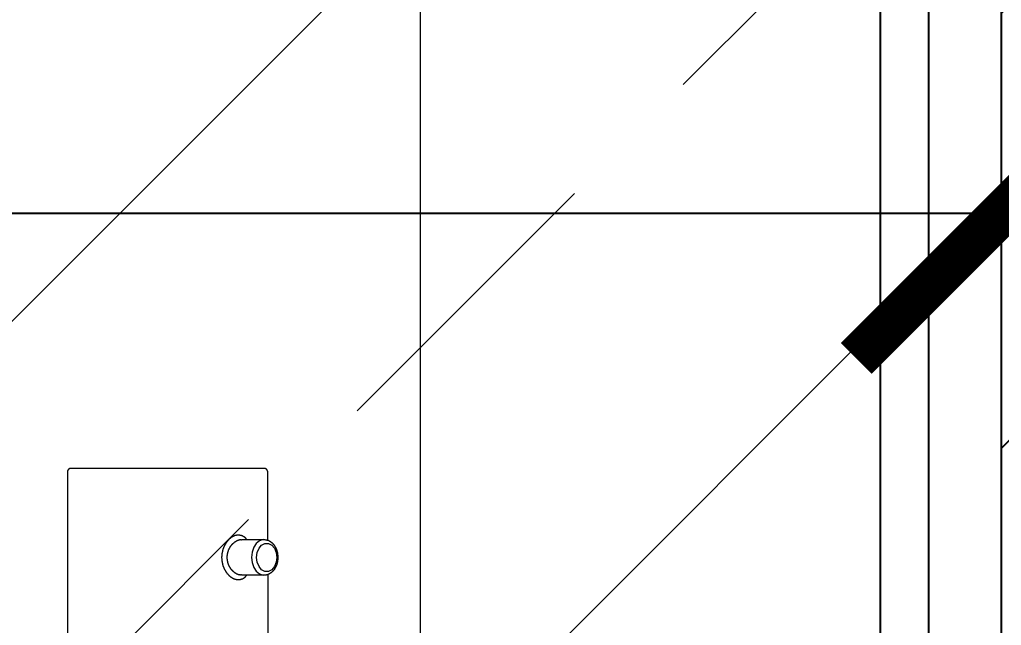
# Model space of a CAD drawing. Header units: millimetres. Extents: x -343543 to 400519, y -115663 to 104219.
# Drawn here: x -254661.8 to -254459, y 9564.7 to 9689.7 of the extents above; entities that cross this region are included whole.
import ezdxf

# ---------------------------------------------------------------- set-up
doc = ezdxf.new("R2010")
doc.units = ezdxf.units.MM
doc.layers.get('0').update_dxf_attribs({"color": 231, "lineweight": 0})
doc.layers.get('DefPoints').update_dxf_attribs({"color": 191})
for name, color, linetype, lineweight in [('A-CLNG', 157, 'Continuous', 25), ('A-PATT', 252, 'Continuous', 9), ('A-SYMBOLS', 10, 'Continuous', 13), ('SME-E-LTG-DIM', 55, 'Continuous', 18), ('XREF MAT BANG TUONG XAY$0$01.Xref _MB T1$0$A-FURN', 8, 'Continuous', 5), ('XREF MAT BANG TUONG XAY$0$01.Xref _MB T1$0$A-TEXT', 8, 'Continuous', 25), ('XREF MAT BANG TUONG XAY$0$A-WALL-INT', 8, 'Continuous', 9)]:
    doc.layers.add(name, color=color, linetype=linetype, lineweight=lineweight)
for name, color, linetype in [('XREF MAT BANG TUONG XAY$0$A-FNSH', 8, 'Continuous'), ('XREF MAT BANG TUONG XAY$0$A-FURN', 8, 'Continuous'), ('XREF MAT BANG TUONG XAY$0$A-PATT', 8, 'Continuous')]:
    doc.layers.add(name, color=color, linetype=linetype)
doc.styles.add('SM-DIMTEXT', font='SME.shx', dxfattribs={"width": 0.7})
doc.dimstyles.new('SDIM-100', dxfattribs={"dimscale": 100, "dimtxt": 2, "dimasz": 0.6, "dimexe": 0.6, "dimexo": 0.2, "dimgap": 0.5, "dimtad": 1, "dimdec": 0, "dimzin": 12, "dimtxsty": 'SM-DIMTEXT', "dimblk": 'ARCHTICK', "dimblk1": 'ARCHTICK', "dimblk2": 'ARCHTICK', "dimcen": 0.12, "dimdle": 0.6, "dimclrd": 7, "dimclre": 8, "dimadec": 0, "dimazin": 3, "dimtfac": 2, "dimtix": 1, "dimtmove": 1, "dimatfit": 3, "dimfxl": 1, "dimtzin": 0, "dimarcsym": 1})

# ---------------------------------------------------------------- blocks, each defined once
blk = doc.blocks.new('*U200')
at = {"color": 8}
for p, q in [((-113.01, -56.28), (-113.01, -61.03)), ((-134.12, -96.42), (-87.12, -96.42))]:
    blk.add_line(p, q, dxfattribs=at)
for points in [[(-120.22, -56.24), (-120.19, -56.16), (-120.19, -56.05), (-120.16, -56.02), (-120.16, -55.88), (-120.14, -55.85), (-120.14, -55.77), (-120.11, -55.74), (-120.11, -55.66), (-120.08, -55.66), (-120.08, -55.57), (-120.06, -55.55), (-120.06, -55.49), (-120.02, -55.49), (-120.02, -55.46), (-120, -55.42), (-120, -55.41), (-119.97, -55.38), (-119.97, -55.32), (-119.94, -55.32), (-119.94, -55.3), (-119.91, -55.26), (-119.91, -55.23), (-119.88, -55.23), (-119.88, -55.18), (-119.86, -55.18), (-119.86, -55.16), (-119.83, -55.12), (-119.83, -55.09), (-119.8, -55.09), (-119.8, -55.07), (-119.77, -55.04), (-119.71, -54.99), (-119.71, -54.95), (-119.69, -54.93), (-119.66, -54.9), (-119.63, -54.87), (-119.6, -54.84), (-119.58, -54.79), (-119.55, -54.76), (-119.52, -54.73), (-119.46, -54.68), (-119.44, -54.65), (-119.41, -54.65), (-119.38, -54.62), (-119.35, -54.59), (-119.33, -54.57), (-119.3, -54.53), (-119.27, -54.51), (-119.24, -54.48), (-119.22, -54.46), (-119.19, -54.43), (-119.13, -54.4), (-119.1, -54.4), (-119.08, -54.37), (-119.04, -54.33), (-119.02, -54.32), (-118.99, -54.29), (-118.96, -54.29), (-118.91, -54.25), (-118.88, -54.23), (-118.85, -54.21), (-118.82, -54.21), (-118.79, -54.18), (-118.74, -54.14), (-118.71, -54.14), (-118.68, -54.11), (-118.66, -54.09), (-118.6, -54.09), (-118.57, -54.06), (-118.54, -54.06), (-118.52, -54.04), (-118.46, -54.01), (-118.43, -54.01), (-118.4, -53.97), (-118.38, -53.97), (-118.32, -53.95), (-118.29, -53.95), (-118.26, -53.92), (-118.21, -53.92), (-118.18, -53.89), (-118.15, -53.89), (-118.1, -53.86), (-118.07, -53.86), (-118.04, -53.84), (-117.95, -53.84), (-117.93, -53.81), (-117.87, -53.81), (-117.84, -53.78), (-117.76, -53.78), (-117.73, -53.75), (-117.65, -53.75), (-117.62, -53.72), (-117.51, -53.72), (-117.48, -53.7), (-117.34, -53.7), (-117.31, -53.67), (-117.12, -53.67), (-117.09, -53.64), (-116.14, -53.64), (-116.11, -53.67), (-115.92, -53.67), (-115.89, -53.7), (-115.77, -53.7), (-115.72, -53.72), (-115.61, -53.72), (-115.58, -53.75), (-115.49, -53.75), (-115.47, -53.78), (-115.38, -53.78), (-115.36, -53.81), (-115.3, -53.81), (-115.27, -53.84), (-115.19, -53.84), (-115.16, -53.86), (-115.13, -53.86), (-115.08, -53.89), (-115.05, -53.89), (-115.02, -53.92), (-114.96, -53.92), (-114.94, -53.95), (-114.91, -53.95), (-114.85, -53.97), (-114.83, -53.97), (-114.8, -54.01), (-114.77, -54.01), (-114.71, -54.04), (-114.69, -54.06), (-114.66, -54.06), (-114.63, -54.09), (-114.58, -54.09), (-114.54, -54.11), (-114.52, -54.14), (-114.49, -54.14), (-114.43, -54.18), (-114.4, -54.21), (-114.38, -54.21), (-114.35, -54.23), (-114.32, -54.25), (-114.27, -54.29), (-114.24, -54.29), (-114.21, -54.32), (-114.18, -54.33), (-114.15, -54.37), (-114.13, -54.4), (-114.1, -54.4), (-114.04, -54.43), (-114.01, -54.46), (-113.99, -54.48), (-113.96, -54.51), (-113.93, -54.53), (-113.9, -54.57), (-113.87, -54.59), (-113.85, -54.62), (-113.82, -54.65), (-113.79, -54.65), (-113.76, -54.68), (-113.73, -54.71), (-113.71, -54.73), (-113.68, -54.76), (-113.65, -54.79), (-113.62, -54.84), (-113.6, -54.87), (-113.56, -54.9), (-113.54, -54.93), (-113.54, -54.95), (-113.51, -54.99), (-113.49, -55.02), (-113.42, -55.07), (-113.42, -55.09), (-113.4, -55.16), (-113.37, -55.18), (-113.34, -55.21), (-113.34, -55.23), (-113.31, -55.26), (-113.29, -55.32), (-113.29, -55.34), (-113.26, -55.38), (-113.23, -55.41), (-113.23, -55.46), (-113.2, -55.49), (-113.17, -55.51), (-113.17, -55.55), (-113.15, -55.6), (-113.15, -55.63), (-113.12, -55.66), (-113.12, -55.69), (-113.09, -55.71), (-113.09, -55.77), (-113.06, -55.77), (-113.06, -55.85), (-113.04, -55.88), (-113.04, -55.96), (-113.01, -55.99), (-113.01, -56.16), (-112.98, -56.2), (-112.98, -56.24), (-113.01, -56.28)], [(-115.64, -57.81), (-116.61, -57.95), (-117.59, -57.81), (-118.46, -57.45), (-119.13, -56.92), (-119.46, -56.24), (-119.46, -55.55), (-119.13, -54.87), (-118.46, -54.32), (-117.59, -53.97), (-116.61, -53.84), (-115.64, -53.97), (-114.77, -54.32), (-114.1, -54.87), (-113.76, -55.55), (-113.76, -56.24), (-114.1, -56.92), (-114.77, -57.45), (-115.64, -57.81)], [(-120.08, -55.69), (-134.09, -55.69), (-134.12, -55.71), (-134.2, -55.71), (-134.2, -55.74), (-134.26, -55.74), (-134.28, -55.77), (-134.31, -55.77), (-134.34, -55.8), (-134.37, -55.8), (-134.37, -55.82), (-134.4, -55.82), (-134.4, -55.85), (-134.45, -55.85), (-134.45, -55.88), (-134.48, -55.88), (-134.48, -55.91), (-134.51, -55.91), (-134.51, -55.93), (-134.53, -55.93), (-134.53, -55.99), (-134.56, -55.99), (-134.56, -56.02), (-134.59, -56.02), (-134.59, -56.07), (-134.62, -56.07), (-134.62, -56.13), (-134.65, -56.13), (-134.65, -56.21), (-134.67, -56.21)], [(-113.15, -55.69), (-87.14, -55.69)], [(-134.67, -56.21), (-134.67, -95.89), (-134.65, -95.89), (-134.65, -95.98), (-134.62, -95.98), (-134.62, -96.03), (-134.59, -96.03), (-134.59, -96.09), (-134.56, -96.09), (-134.56, -96.11), (-134.53, -96.14), (-134.53, -96.17), (-134.51, -96.17), (-134.51, -96.2), (-134.48, -96.2), (-134.48, -96.23), (-134.45, -96.23), (-134.45, -96.26), (-134.42, -96.26), (-134.4, -96.28), (-134.37, -96.28), (-134.37, -96.31), (-134.34, -96.31), (-134.31, -96.34), (-134.28, -96.34), (-134.28, -96.37), (-134.2, -96.37), (-134.2, -96.39), (-134.12, -96.39), (-134.12, -96.42)], [(-120.22, -61.03), (-120.22, -56.24)], [(-120.22, -56.58), (-119.97, -57.33), (-119.44, -58.01), (-118.66, -58.51), (-117.68, -58.85), (-116.61, -58.96)], [(-116.61, -58.96), (-115.55, -58.85), (-114.58, -58.51), (-113.79, -58.01), (-113.26, -57.33), (-113.01, -56.58)], [(-120.22, -59.96), (-120.28, -60), (-120.3, -60.03), (-120.33, -60.03), (-120.36, -60.05), (-120.39, -60.08), (-120.42, -60.08), (-120.42, -60.11), (-120.44, -60.11), (-120.47, -60.13), (-120.5, -60.13), (-120.53, -60.16), (-120.53, -60.19), (-120.56, -60.22), (-120.58, -60.25), (-120.61, -60.25), (-120.64, -60.27), (-120.64, -60.3), (-120.67, -60.33), (-120.69, -60.36), (-120.69, -60.39), (-120.73, -60.41), (-120.75, -60.44), (-120.75, -60.47), (-120.78, -60.49), (-120.81, -60.52), (-120.81, -60.55), (-120.84, -60.58), (-120.86, -60.61), (-120.86, -60.64), (-120.89, -60.66), (-120.89, -60.69), (-120.92, -60.73), (-120.92, -60.74), (-120.95, -60.77), (-120.95, -60.8), (-120.98, -60.84), (-120.98, -60.89), (-121, -60.92), (-121, -60.94), (-121.03, -60.99), (-121.03, -61.06), (-121.06, -61.09), (-121.06, -61.17), (-121.09, -61.2), (-121.09, -61.31), (-121.11, -61.34), (-121.11, -62.01), (-121.09, -62.04), (-121.09, -62.14), (-121.06, -62.18), (-121.06, -62.26), (-121.03, -62.29), (-121.03, -62.34), (-121, -62.37), (-121, -62.43), (-120.98, -62.46), (-120.98, -62.48), (-120.95, -62.51), (-120.95, -62.57), (-120.92, -62.6), (-120.92, -62.65), (-120.89, -62.68), (-120.89, -62.71), (-120.86, -62.73), (-120.86, -62.76), (-120.84, -62.79), (-120.81, -62.83), (-120.81, -62.85), (-120.78, -62.87), (-120.78, -62.9), (-120.75, -62.93), (-120.75, -62.95), (-120.73, -62.99), (-120.69, -63.02), (-120.69, -63.04), (-120.67, -63.08), (-120.64, -63.09), (-120.64, -63.12), (-120.61, -63.16), (-120.61, -63.19), (-120.58, -63.19), (-120.56, -63.22), (-120.53, -63.24), (-120.53, -63.27), (-120.5, -63.3), (-120.47, -63.32), (-120.47, -63.35), (-120.44, -63.38), (-120.42, -63.41), (-120.39, -63.41), (-120.39, -63.44), (-120.36, -63.46), (-120.33, -63.49), (-120.3, -63.51), (-120.3, -63.55), (-120.28, -63.58), (-120.25, -63.58), (-120.22, -63.6), (-120.19, -63.63), (-120.19, -63.66), (-120.16, -63.69), (-120.14, -63.69), (-120.11, -63.71), (-120.08, -63.74), (-120.08, -63.77), (-120.06, -63.81), (-120.02, -63.81), (-120, -63.82), (-119.97, -63.85), (-119.94, -63.88), (-119.91, -63.88), (-119.91, -63.91), (-119.88, -63.94), (-119.86, -63.94), (-119.83, -63.97), (-119.8, -64), (-119.77, -64.02), (-119.75, -64.02), (-119.71, -64.05), (-119.69, -64.07), (-119.66, -64.07), (-119.63, -64.1), (-119.63, -64.13), (-119.6, -64.13), (-119.58, -64.16), (-119.55, -64.2), (-119.52, -64.2), (-119.49, -64.21), (-119.46, -64.21), (-119.44, -64.24), (-119.41, -64.28), (-119.38, -64.28), (-119.35, -64.3), (-119.33, -64.3), (-119.3, -64.32), (-119.27, -64.36), (-119.24, -64.36), (-119.22, -64.39), (-119.19, -64.39), (-119.16, -64.42), (-119.13, -64.42), (-119.1, -64.45), (-119.08, -64.45), (-119.04, -64.47), (-119.02, -64.47), (-118.99, -64.49), (-118.96, -64.49), (-118.93, -64.53), (-118.91, -64.53), (-118.88, -64.56), (-118.85, -64.56), (-118.82, -64.58), (-118.79, -64.58), (-118.77, -64.61), (-118.74, -64.61), (-118.71, -64.64), (-118.68, -64.64), (-118.63, -64.67), (-118.57, -64.67), (-118.54, -64.69), (-118.52, -64.69), (-118.49, -64.72), (-118.43, -64.72), (-118.4, -64.75), (-118.38, -64.75), (-118.35, -64.78), (-118.29, -64.78), (-118.24, -64.81), (-118.18, -64.81), (-118.15, -64.83), (-118.1, -64.83), (-118.07, -64.86), (-117.99, -64.86), (-117.95, -64.89), (-117.87, -64.89), (-117.84, -64.91), (-117.73, -64.91), (-117.7, -64.94), (-117.62, -64.94), (-117.56, -64.97), (-117.45, -64.97), (-117.37, -65), (-117.2, -65), (-117.12, -65.03), (-116.81, -65.03), (-116.75, -65.05), (-116.5, -65.05), (-116.42, -65.03), (-116.05, -65.03), (-115.97, -65), (-115.86, -65), (-115.8, -64.97), (-115.67, -64.97), (-115.61, -64.94), (-115.52, -64.94), (-115.47, -64.91), (-115.38, -64.91), (-115.36, -64.89), (-115.3, -64.89), (-115.27, -64.86), (-115.16, -64.86), (-115.13, -64.83), (-115.08, -64.83), (-115.05, -64.81), (-114.99, -64.81), (-114.96, -64.78), (-114.88, -64.78), (-114.85, -64.75), (-114.83, -64.75), (-114.8, -64.72), (-114.74, -64.72), (-114.71, -64.69), (-114.69, -64.69), (-114.66, -64.67), (-114.6, -64.67), (-114.58, -64.64), (-114.54, -64.64), (-114.52, -64.61), (-114.49, -64.61), (-114.46, -64.58), (-114.38, -64.58), (-114.35, -64.56), (-114.32, -64.56), (-114.29, -64.53), (-114.27, -64.53), (-114.24, -64.49), (-114.21, -64.49), (-114.18, -64.47), (-114.15, -64.47), (-114.13, -64.45), (-114.1, -64.42), (-114.07, -64.42), (-114.04, -64.39), (-114.01, -64.39), (-113.99, -64.36), (-113.96, -64.36), (-113.93, -64.32), (-113.9, -64.32), (-113.87, -64.3), (-113.85, -64.28), (-113.82, -64.28), (-113.79, -64.24), (-113.76, -64.24), (-113.73, -64.21), (-113.71, -64.2), (-113.68, -64.16), (-113.65, -64.13), (-113.62, -64.13), (-113.6, -64.1), (-113.56, -64.07), (-113.54, -64.07), (-113.51, -64.05), (-113.49, -64.02), (-113.45, -64.02), (-113.42, -64), (-113.4, -63.97), (-113.37, -63.97), (-113.37, -63.94), (-113.34, -63.91), (-113.31, -63.88), (-113.29, -63.88), (-113.26, -63.85), (-113.23, -63.82), (-113.2, -63.81), (-113.17, -63.77), (-113.15, -63.74), (-113.12, -63.71), (-113.09, -63.71), (-113.06, -63.69), (-113.06, -63.66), (-113.04, -63.63), (-113.01, -63.6), (-112.98, -63.6), (-112.95, -63.58), (-112.95, -63.55), (-112.93, -63.51), (-112.89, -63.49), (-112.87, -63.46), (-112.84, -63.46), (-112.84, -63.44), (-112.78, -63.38), (-112.76, -63.35), (-112.76, -63.32), (-112.73, -63.3), (-112.7, -63.27), (-112.7, -63.24), (-112.67, -63.24), (-112.64, -63.22), (-112.64, -63.19), (-112.62, -63.16), (-112.59, -63.12), (-112.59, -63.09), (-112.56, -63.08), (-112.53, -63.04), (-112.53, -63.02), (-112.51, -62.99), (-112.51, -62.95), (-112.47, -62.93), (-112.45, -62.9), (-112.45, -62.87), (-112.42, -62.85), (-112.42, -62.83), (-112.39, -62.79), (-112.39, -62.76), (-112.37, -62.73), (-112.37, -62.71), (-112.33, -62.68), (-112.33, -62.65), (-112.31, -62.62), (-112.31, -62.6), (-112.28, -62.57), (-112.28, -62.54), (-112.25, -62.51), (-112.25, -62.43), (-112.23, -62.4), (-112.23, -62.37), (-112.2, -62.34), (-112.2, -62.29), (-112.17, -62.26), (-112.17, -62.18), (-112.14, -62.11), (-112.14, -62.04), (-112.11, -62.01), (-112.11, -61.34), (-112.14, -61.31), (-112.14, -61.23), (-112.17, -61.17), (-112.17, -61.09), (-112.2, -61.06), (-112.2, -60.99), (-112.23, -60.97), (-112.23, -60.94), (-112.25, -60.89), (-112.25, -60.84), (-112.28, -60.8), (-112.28, -60.77), (-112.31, -60.74), (-112.31, -60.73), (-112.33, -60.69), (-112.33, -60.66), (-112.37, -60.64), (-112.37, -60.61), (-112.39, -60.58), (-112.42, -60.55), (-112.42, -60.52), (-112.45, -60.49), (-112.45, -60.47), (-112.47, -60.44), (-112.51, -60.41), (-112.51, -60.39), (-112.53, -60.36), (-112.56, -60.33), (-112.59, -60.3), (-112.62, -60.27), (-112.64, -60.25), (-112.67, -60.22), (-112.7, -60.19), (-112.73, -60.16), (-112.76, -60.16), (-112.76, -60.13), (-112.78, -60.13), (-112.78, -60.11), (-112.81, -60.11), (-112.84, -60.08), (-112.87, -60.08), (-112.89, -60.05), (-112.93, -60.03), (-112.95, -60.03), (-113.01, -59.96)], [(-113.04, -61.03), (-113.04, -61.25), (-113.01, -61.25), (-113.01, -61.31), (-113.04, -61.34), (-113.04, -61.5), (-113.06, -61.53), (-113.06, -61.62), (-113.09, -61.64), (-113.09, -61.7), (-113.12, -61.72), (-113.12, -61.78), (-113.15, -61.78), (-113.15, -61.85), (-113.17, -61.85), (-113.17, -61.9), (-113.2, -61.9), (-113.2, -61.95), (-113.23, -61.95), (-113.23, -61.98), (-113.26, -62.01), (-113.26, -62.04), (-113.29, -62.09), (-113.31, -62.11), (-113.34, -62.14), (-113.37, -62.18), (-113.37, -62.24), (-113.4, -62.26), (-113.42, -62.29), (-113.45, -62.32), (-113.49, -62.34), (-113.49, -62.37), (-113.51, -62.43), (-113.54, -62.46), (-113.56, -62.48), (-113.6, -62.51), (-113.62, -62.54), (-113.65, -62.57), (-113.68, -62.6), (-113.71, -62.62), (-113.73, -62.65), (-113.73, -62.68), (-113.76, -62.71), (-113.79, -62.73), (-113.82, -62.76), (-113.85, -62.79), (-113.87, -62.83), (-113.9, -62.85), (-113.93, -62.87), (-113.96, -62.9), (-113.99, -62.93), (-114.01, -62.95), (-114.07, -62.99), (-114.1, -63.02), (-114.13, -63.04), (-114.15, -63.08), (-114.18, -63.09), (-114.21, -63.12), (-114.24, -63.12), (-114.27, -63.16), (-114.29, -63.19), (-114.35, -63.22), (-114.38, -63.24), (-114.4, -63.27), (-114.43, -63.27), (-114.46, -63.3), (-114.52, -63.32), (-114.54, -63.35), (-114.58, -63.35), (-114.6, -63.38), (-114.63, -63.41), (-114.69, -63.41), (-114.71, -63.44), (-114.74, -63.46), (-114.77, -63.46), (-114.83, -63.49), (-114.85, -63.51), (-114.88, -63.51), (-114.94, -63.55), (-114.96, -63.55), (-114.99, -63.58), (-115.02, -63.6), (-115.08, -63.6), (-115.1, -63.63), (-115.13, -63.63), (-115.19, -63.66), (-115.22, -63.66), (-115.25, -63.69), (-115.3, -63.69), (-115.32, -63.71), (-115.36, -63.71), (-115.41, -63.74), (-115.49, -63.74), (-115.52, -63.77), (-115.55, -63.77), (-115.61, -63.81), (-115.67, -63.81), (-115.72, -63.82), (-115.83, -63.82), (-115.86, -63.85), (-115.97, -63.85), (-116.03, -63.88), (-116.17, -63.88), (-116.22, -63.91), (-117.01, -63.91), (-117.06, -63.88), (-117.2, -63.88), (-117.26, -63.85), (-117.37, -63.85), (-117.4, -63.82), (-117.51, -63.82), (-117.56, -63.81), (-117.62, -63.81), (-117.68, -63.77), (-117.7, -63.77), (-117.76, -63.74), (-117.81, -63.74), (-117.87, -63.71), (-117.9, -63.71), (-117.93, -63.69), (-117.99, -63.69), (-118.01, -63.66), (-118.04, -63.66), (-118.1, -63.63), (-118.12, -63.63), (-118.15, -63.6), (-118.21, -63.6), (-118.24, -63.58), (-118.26, -63.55), (-118.29, -63.55), (-118.35, -63.51), (-118.38, -63.51), (-118.4, -63.49), (-118.46, -63.46), (-118.49, -63.46), (-118.52, -63.44), (-118.54, -63.41), (-118.6, -63.41), (-118.63, -63.38), (-118.66, -63.35), (-118.68, -63.35), (-118.74, -63.32), (-118.77, -63.3), (-118.79, -63.27), (-118.82, -63.24), (-118.85, -63.24), (-118.88, -63.22), (-118.93, -63.19), (-118.96, -63.16), (-118.99, -63.12), (-119.02, -63.12), (-119.04, -63.09), (-119.08, -63.08), (-119.1, -63.04), (-119.13, -63.02), (-119.19, -62.99), (-119.22, -62.95), (-119.24, -62.93), (-119.27, -62.9), (-119.3, -62.87), (-119.33, -62.85), (-119.35, -62.83), (-119.38, -62.79), (-119.41, -62.76), (-119.44, -62.73), (-119.46, -62.71), (-119.49, -62.68), (-119.52, -62.65), (-119.52, -62.62), (-119.55, -62.6), (-119.58, -62.57), (-119.6, -62.54), (-119.63, -62.51), (-119.66, -62.48), (-119.69, -62.46), (-119.71, -62.43), (-119.75, -62.37), (-119.75, -62.34), (-119.77, -62.32), (-119.8, -62.29), (-119.83, -62.26), (-119.86, -62.24), (-119.86, -62.18), (-119.88, -62.14), (-119.91, -62.11), (-119.94, -62.09), (-119.97, -62.04), (-119.97, -62.01), (-120, -61.98), (-120, -61.95), (-120.02, -61.95), (-120.02, -61.9), (-120.06, -61.9), (-120.06, -61.85), (-120.08, -61.85), (-120.08, -61.78), (-120.11, -61.78), (-120.11, -61.72), (-120.14, -61.7), (-120.14, -61.64), (-120.16, -61.62), (-120.16, -61.56), (-120.19, -61.53), (-120.19, -61.39), (-120.22, -61.36), (-120.22, -61.17), (-120.19, -61.17), (-120.19, -61.03)]]:
    blk.add_lwpolyline(points, dxfattribs=at)
blk = doc.blocks.new('*U220')
at = {"layer": 'XREF MAT BANG TUONG XAY$0$A-PATT'}
h = blk.add_hatch(dxfattribs=at)
h.set_pattern_fill('ANSI31', color=8, scale=10)
h.set_pattern_definition([(45, (38946.79, -11293.564), (-22.45064, 22.45064), [])])
h.paths.add_polyline_path([(-38.7, 47.5), (3461.3, 47.5), (3461.3, -162.5), (-38.7, -162.5)])
at = {"layer": 'XREF MAT BANG TUONG XAY$0$A-WALL-INT', "color": 8}
blk.add_lwpolyline([(-38.7, 47.5), (3461.3, 47.5), (3461.3, -162.5), (-38.7, -162.5)], close=True, dxfattribs=at)
blk = doc.blocks.new('XREF MAT BANG TUONG XAY$0$01.Xref _MB T1$0$Phong tam')
at = {"layer": 'XREF MAT BANG TUONG XAY$0$01.Xref _MB T1$0$A-FURN', "color": 8, "xscale": 1.016, "yscale": 1.016, "zscale": 1.016, "rotation": 270}
blk.add_blockref('*U200', (-305, 6460.21), dxfattribs=at)
at = {"layer": 'XREF MAT BANG TUONG XAY$0$A-FURN', "color": 8, "xscale": -1, "rotation": 270}
blk.add_blockref('*U220', (-47.5, 3338.7), dxfattribs=at)
at = {"layer": 'XREF MAT BANG TUONG XAY$0$01.Xref _MB T1$0$A-FURN', "color": 8, "elevation": 0}
blk.add_lwpolyline([(-330, 6965), (-235, 6965), (-235, 5980), (-330, 5980)], close=True, dxfattribs=at)
blk = doc.blocks.new('01.Xref _MB T1')
at = {"layer": 'XREF MAT BANG TUONG XAY$0$01.Xref _MB T1$0$A-TEXT', "color": 8}
blk.add_blockref('XREF MAT BANG TUONG XAY$0$01.Xref _MB T1$0$Phong tam', (8605.00011, 2999.99999), dxfattribs=at)
at = {"layer": 'XREF MAT BANG TUONG XAY$0$A-FNSH', "color": 8}
for points in [[(8370.00011, 4480.00014), (8370.00011, 5459.99999), (7175.00045, 5459.99999), (7175.00045, 5604.99999), (8370.00011, 5604.99999), (8370.00011, 6584.99999), (7175.00011, 6584.99999), (7175.00011, 6729.99999), (8370.00011, 6729.99999), (8370.00011, 7709.99999), (7175.0007, 7709.99999), (7175.0007, 7854.99999), (8370.00011, 7854.99999), (8370.00011, 8834.99999), (7175.00074, 8834.99999), (7175.00074, 8979.99999), (8369.99998, 8980.00015), (8369.99087, 9964.99999), (7025.00011, 9964.99999), (7025.00011, 10224.99999), (8379.98706, 10224.99999)], [(8380.00011, 4470.00014), (8380.00011, 5469.99999), (7185.00045, 5469.99999), (7185.00045, 5594.99999), (8380.00011, 5594.99999), (8380.00011, 6594.99999), (7185.00011, 6594.99999), (7185.00011, 6719.99999), (8380.00011, 6719.99999), (8380.00011, 7719.99999), (7185.0007, 7719.99999), (7185.0007, 7844.99999), (8380.00011, 7844.99999), (8380.00011, 8844.99999), (7185.00074, 8844.99999), (7185.00074, 8969.99999), (8380.00007, 8970.00015), (8379.99078, 9974.99999), (7035.00011, 9974.99999), (7035.00011, 10214.99999), (8379.98522, 10214.99999)]]:
    blk.add_lwpolyline(points, dxfattribs=at)
blk = doc.blocks.new('_ArchTick')
at = {"color": 0, "linetype": 'ByBlock', "const_width": 0.15}
blk.add_lwpolyline([(-0.5, -0.5), (0.5, 0.5)], dxfattribs=at)
blk = doc.blocks.new('*D992')
at = {"layer": 'DefPoints', "color": 0, "transparency": 16777216}
for p in [(-254459.02, 9649.77), (-254834.02, 9470), (-254459.02, 9470)]:
    blk.add_point(p, dxfattribs=at)
at = {"layer": 'SME-E-LTG-DIM', "color": 8, "lineweight": -2, "transparency": 16777216}
for p, q in [((-254834.02, 9490), (-254834.02, 9709.77)), ((-254459.02, 9490), (-254459.02, 9709.77))]:
    blk.add_line(p, q, dxfattribs=at)
at = {"layer": 'SME-E-LTG-DIM', "color": 7, "lineweight": -2, "transparency": 16777216}
blk.add_line((-254894.02, 9649.77), (-254399.02, 9649.77), dxfattribs=at)
at = {"layer": 'SME-E-LTG-DIM', "color": 7, "lineweight": -2, "transparency": 16777216, "xscale": 60, "yscale": 60, "zscale": 60, "rotation": 180}
blk.add_blockref('_ArchTick', (-254834.02, 9649.77), dxfattribs=at)
at = {"layer": 'SME-E-LTG-DIM', "color": 7, "lineweight": -2, "transparency": 16777216, "xscale": 60, "yscale": 60, "zscale": 60}
blk.add_blockref('_ArchTick', (-254459.02, 9649.77), dxfattribs=at)
at = {"layer": 'SME-E-LTG-DIM', "color": 0, "transparency": 16777216, "insert": (-254646.52, 9774.77), "char_height": 150, "attachment_point": 5, "style": 'SM-DIMTEXT'}
blk.add_mtext('375', dxfattribs=at)

msp = doc.modelspace()

# ---------------------------------------------------------------- block references
at = {"layer": 'A-SYMBOLS'}
msp.add_blockref('01.Xref _MB T1', (-262854.02, 0), dxfattribs=at)

# ---------------------------------------------------------------- next in the draw order: hatches: boundary and pattern name
at = {"layer": 'A-PATT'}
h = msp.add_hatch(dxfattribs=at)
h.set_pattern_fill('ANSI33', color=256, scale=20, double=1)
h.set_pattern_definition([(45, (-262854.02, -1e-05), (-89.8026, 89.8026), []), (45, (-262764.22, -1e-05), (-89.8026, 89.8026), [63.5, -31.75])])
h.paths.add_polyline_path([(-258669.04, 9965), (-254484.03, 9965), (-254484.03, 8980), (-255679.02, 8980), (-255679.02, 8835), (-254484.02, 8835), (-254484.02, 7855), (-255679.02, 7855), (-255679.02, 7710), (-254484.02, 7710), (-254484.02, 6730), (-255679.02, 6730), (-255679.02, 6585), (-254484.02, 6585), (-254484.02, 5605), (-255679.02, 5605), (-255679.02, 5460), (-254484.02, 5460), (-254484.02, 4480), (-256034.02, 4480), (-256034.02, 4135), (-255889.02, 4135), (-255889.02, 4335), (-254484.02, 4335), (-254484.02, 3235), (-255889.02, 3235), (-255889.02, 3435), (-256034.03, 3435), (-256034.03, 3235), (-257124.02, 3235), (-257124.02, 3435), (-257269.02, 3435), (-257269.02, 3235), (-258579.04, 3235), (-258579.04, 3425), (-258669.04, 3425), (-258669.04, 4335), (-257269.02, 4335), (-257269.02, 4135), (-257124.02, 4135), (-257124.02, 4480), (-258669.04, 4480)])

# ---------------------------------------------------------------- next in the draw order: linework, layer by layer
at = {"layer": 'A-CLNG', "color": 251}
msp.add_lwpolyline([(-258669.04, 9965), (-254484.03, 9965), (-254484.03, 8980), (-255679.02, 8980), (-255679.02, 8835), (-254484.02, 8835), (-254484.02, 7855), (-255679.02, 7855), (-255679.02, 7710), (-254484.02, 7710), (-254484.02, 6730), (-255679.02, 6730), (-255679.02, 6585), (-254484.02, 6585), (-254484.02, 5605), (-255679.02, 5605), (-255679.02, 5460), (-254484.02, 5460), (-254484.02, 4480)], dxfattribs=at)

# ---------------------------------------------------------------- next in the draw order: dimensions: what is measured, and where the dimension line sits
at = {"layer": 'SME-E-LTG-DIM'}
dim = msp.add_linear_dim(base=(-254459.02, 9649.77), p1=(-254834.02, 9470), p2=(-254459.02, 9470), dimstyle='SDIM-100', override={"dimtxt": 1.5, "dimtfill": 0}, dxfattribs=at)
dim.commit()
dim.dimension.update_dxf_attribs({"geometry": '*D992', "text_midpoint": (-254646.52, 9774.77)})

doc.saveas('drawing.dxf')
